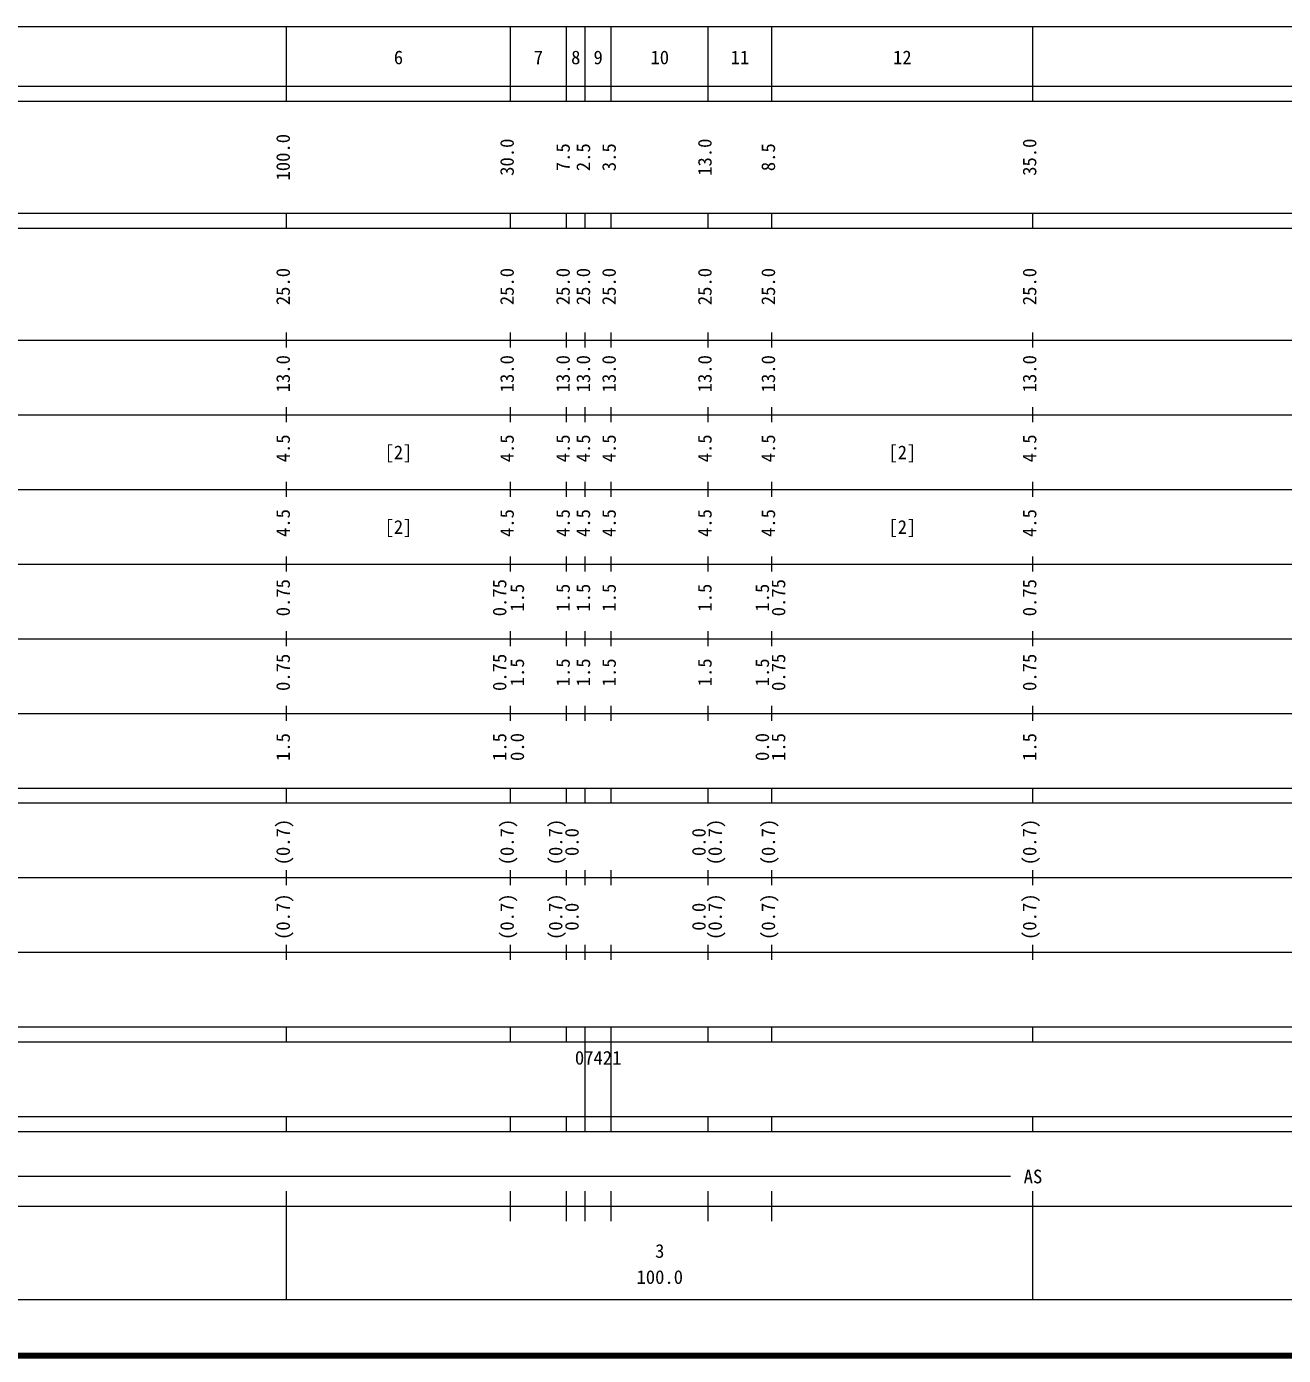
# Model space of a CAD drawing. Units: millimetres on the paper, enlarged 1000 times. Extents: x 40000 to 680000, y 20000 to 380000.
# Drawn here: x 233178 to 401550, y 20000 to 198000 of the extents above; entities that cross this region are included whole.
import ezdxf
from ezdxf.enums import TextEntityAlignment as Align

# ---------------------------------------------------------------- set-up
doc = ezdxf.new("R2010")
doc.units = ezdxf.units.MM
doc.header["$LTSCALE"] = 1000
doc.layers.add('M-TTL', color=2, linetype='Continuous', lineweight=140)
doc.layers.add('M-TTL-BAND', color=7, linetype='Continuous', lineweight=13)
doc.styles.add('ＭＳ ゴシック', font='')
doc.styles.get('ＭＳ ゴシック').set_extended_font_data('MS Gothic')

msp = doc.modelspace()

# ---------------------------------------------------------------- linework, layer by layer
at = {"layer": 'M-TTL'}
msp.add_line((40000, 20000), (680000, 20000), dxfattribs=at)
at = {"layer": 'M-TTL-BAND'}
for p, q in [((68000, 198000), (579000, 198000)), ((268000, 188000), (268000, 198000)), ((298000, 188000), (298000, 198000)), ((305500, 188000), (305500, 198000)), ((308000, 188000), (308000, 198000)), ((311500, 188000), (311500, 198000)), ((324500, 188000), (324500, 198000)), ((333000, 188000), (333000, 198000)), ((368000, 188000), (368000, 198000)), ((40000, 190000), (579000, 190000)), ((40000, 188000), (579000, 188000)), ((40000, 173000), (579000, 173000)), ((268000, 171000), (268000, 173000)), ((298000, 171000), (298000, 173000)), ((305500, 171000), (305500, 173000)), ((308000, 171000), (308000, 173000)), ((311500, 171000), (311500, 173000)), ((324500, 171000), (324500, 173000)), ((333000, 171000), (333000, 173000)), ((368000, 171000), (368000, 173000)), ((40000, 171000), (579000, 171000)), ((268000, 155000), (268000, 157000)), ((298000, 155000), (298000, 157000)), ((305500, 155000), (305500, 157000)), ((308000, 155000), (308000, 157000)), ((311500, 155000), (311500, 157000)), ((324500, 155000), (324500, 157000)), ((333000, 155000), (333000, 157000)), ((368000, 155000), (368000, 157000)), ((40000, 156000), (579000, 156000)), ((46000, 146000), (579000, 146000)), ((268000, 145000), (268000, 147000)), ((298000, 145000), (298000, 147000)), ((305500, 145000), (305500, 147000)), ((308000, 145000), (308000, 147000)), ((311500, 145000), (311500, 147000)), ((324500, 145000), (324500, 147000)), ((333000, 145000), (333000, 147000)), ((368000, 145000), (368000, 147000)), ((52000, 136000), (579000, 136000)), ((268000, 135000), (268000, 137000)), ((298000, 135000), (298000, 137000)), ((305500, 135000), (305500, 137000)), ((308000, 135000), (308000, 137000)), ((311500, 135000), (311500, 137000)), ((324500, 135000), (324500, 137000)), ((333000, 135000), (333000, 137000)), ((368000, 135000), (368000, 137000)), ((268000, 125000), (268000, 127000)), ((298000, 125000), (298000, 127000)), ((305500, 125000), (305500, 127000)), ((308000, 125000), (308000, 127000)), ((311500, 125000), (311500, 127000)), ((324500, 125000), (324500, 127000)), ((333000, 125000), (333000, 127000)), ((368000, 125000), (368000, 127000)), ((46000, 126000), (579000, 126000)), ((52000, 116000), (579000, 116000)), ((268000, 115000), (268000, 117000)), ((298000, 115000), (298000, 117000)), ((305500, 115000), (305500, 117000)), ((308000, 115000), (308000, 117000)), ((311500, 115000), (311500, 117000)), ((324500, 115000), (324500, 117000)), ((333000, 115000), (333000, 117000)), ((368000, 115000), (368000, 117000)), ((268000, 105000), (268000, 107000)), ((298000, 105000), (298000, 107000)), ((305500, 105000), (305500, 107000)), ((308000, 105000), (308000, 107000)), ((311500, 105000), (311500, 107000)), ((324500, 105000), (324500, 107000)), ((333000, 105000), (333000, 107000)), ((368000, 105000), (368000, 107000)), ((46000, 106000), (579000, 106000)), ((40000, 96000), (579000, 96000)), ((268000, 94000), (268000, 96000)), ((298000, 94000), (298000, 96000)), ((305500, 94000), (305500, 96000)), ((308000, 94000), (308000, 96000)), ((311500, 94000), (311500, 96000)), ((324500, 94000), (324500, 96000)), ((333000, 94000), (333000, 96000)), ((368000, 94000), (368000, 96000)), ((40000, 94000), (579000, 94000)), ((49000, 84000), (579000, 84000)), ((268000, 83000), (268000, 85000)), ((298000, 83000), (298000, 85000)), ((305500, 83000), (305500, 85000)), ((308000, 83000), (308000, 85000)), ((311500, 83000), (311500, 85000)), ((324500, 83000), (324500, 85000)), ((333000, 83000), (333000, 85000)), ((368000, 83000), (368000, 85000)), ((268000, 73000), (268000, 75000)), ((298000, 73000), (298000, 75000)), ((305500, 73000), (305500, 75000)), ((308000, 73000), (308000, 75000)), ((311500, 73000), (311500, 75000)), ((324500, 73000), (324500, 75000)), ((333000, 73000), (333000, 75000)), ((368000, 73000), (368000, 75000)), ((40000, 74000), (579000, 74000)), ((40000, 64000), (579000, 64000)), ((268000, 62000), (268000, 64000)), ((298000, 62000), (298000, 64000)), ((305500, 62000), (305500, 64000)), ((308000, 62000), (308000, 64000)), ((311500, 62000), (311500, 64000)), ((324500, 62000), (324500, 64000)), ((333000, 62000), (333000, 64000)), ((368000, 62000), (368000, 64000)), ((40000, 62000), (579000, 62000)), ((308000, 52000), (308000, 62000)), ((311500, 52000), (311500, 62000)), ((40000, 52000), (579000, 52000)), ((268000, 50000), (268000, 52000)), ((298000, 50000), (298000, 52000)), ((305500, 50000), (305500, 52000)), ((308000, 50000), (308000, 52000)), ((311500, 50000), (311500, 52000)), ((324500, 50000), (324500, 52000)), ((333000, 50000), (333000, 52000)), ((368000, 50000), (368000, 52000)), ((40000, 50000), (579000, 50000)), ((71000, 44000), (365000, 44000)), ((268000, 27500), (268000, 42000)), ((298000, 38000), (298000, 42000)), ((305500, 38000), (305500, 42000)), ((308000, 38000), (308000, 42000)), ((311500, 38000), (311500, 42000)), ((324500, 38000), (324500, 42000)), ((333000, 38000), (333000, 42000)), ((368000, 27500), (368000, 42000)), ((40000, 40000), (579000, 40000)), ((68000, 27500), (579000, 27500))]:
    msp.add_line(p, q, dxfattribs=at)

# ---------------------------------------------------------------- texts
at = {"layer": 'M-TTL-BAND', "style": 'ＭＳ ゴシック'}
for s, p in [('6', (283000, 192405)), ('7', (301750, 192405)), ('8', (306750, 192405)), ('9', (309750, 192405)), ('10', (318000, 192405)), ('11', (328750, 192405)), ('12', (350500, 192405)), ('[2]', (283000, 139500)), ('[2]', (350500, 139500)), ('[2]', (283000, 129500)), ('[2]', (350500, 129500)), ('07421', (309750, 58405)), ('AS', (368000, 42500)), ('3', (318000, 32523)), ('100.0', (318000, 29033))]:
    msp.add_text(s, height=1833, dxfattribs=at).set_placement(p, align=Align.BOTTOM_CENTER)
for s, p in [('100.0', (269000, 180500)), ('30.0', (299000, 180500)), ('7.5', (306500, 180500)), ('2.5', (309220, 180500)), ('3.5', (312663, 180500)), ('13.0', (325500, 180500)), ('8.5', (334000, 180500)), ('35.0', (369000, 180500)), ('25.0', (269000, 163174)), ('25.0', (299000, 163174)), ('25.0', (306500, 163174)), ('25.0', (309220, 163174)), ('25.0', (312663, 163174)), ('25.0', (325500, 163174)), ('25.0', (334000, 163174)), ('25.0', (369000, 163174)), ('13.0', (269000, 151500)), ('13.0', (299000, 151500)), ('13.0', (306500, 151500)), ('13.0', (309220, 151500)), ('13.0', (312663, 151500)), ('13.0', (325500, 151500)), ('13.0', (334000, 151500)), ('13.0', (369000, 151500)), ('4.5', (269000, 141500)), ('4.5', (299000, 141500)), ('4.5', (306500, 141500)), ('4.5', (309220, 141500)), ('4.5', (312663, 141500)), ('4.5', (325500, 141500)), ('4.5', (334000, 141500)), ('4.5', (369000, 141500)), ('4.5', (269000, 131500)), ('4.5', (299000, 131500)), ('4.5', (306500, 131500)), ('4.5', (309220, 131500)), ('4.5', (312663, 131500)), ('4.5', (325500, 131500)), ('4.5', (334000, 131500)), ('4.5', (369000, 131500)), ('0.75', (269000, 121500)), ('0.75', (298000, 121500)), ('1.5', (300370, 121500)), ('1.5', (306500, 121500)), ('1.5', (309220, 121500)), ('1.5', (312663, 121500)), ('1.5', (325500, 121500)), ('1.5', (333188, 121500)), ('0.75', (335370, 121500)), ('0.75', (369000, 121500)), ('0.75', (269000, 111500)), ('0.75', (298000, 111500)), ('1.5', (300370, 111500)), ('1.5', (306500, 111500)), ('1.5', (309220, 111500)), ('1.5', (312663, 111500)), ('1.5', (325500, 111500)), ('1.5', (333188, 111500)), ('0.75', (335370, 111500)), ('0.75', (369000, 111500)), ('1.5', (269000, 101500)), ('1.5', (298000, 101500)), ('0.0', (300370, 101500)), ('0.0', (333188, 101500)), ('1.5', (335370, 101500)), ('1.5', (369000, 101500)), ('(0.7)', (269000, 88764)), ('(0.7)', (299000, 88764)), ('(0.7)', (305500, 88764)), ('(0.7)', (326870, 88764)), ('(0.7)', (334000, 88764)), ('(0.7)', (369000, 88764)), ('0.0', (307686, 88764)), ('0.0', (324698, 88764)), ('(0.7)', (269000, 78764)), ('(0.7)', (299000, 78764)), ('(0.7)', (305500, 78764)), ('0.0', (307686, 78764)), ('0.0', (324698, 78764)), ('(0.7)', (326870, 78764)), ('(0.7)', (334000, 78764)), ('(0.7)', (369000, 78764))]:
    msp.add_text(s, height=1833, rotation=90, dxfattribs=at).set_placement(p, align=Align.BOTTOM_CENTER)

doc.saveas('drawing.dxf')
